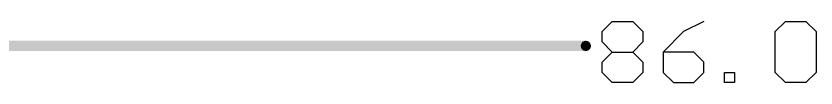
# Model space of a CAD drawing. Header units: millimetres. Extents: x -0.28 to 4.38, y -0.01 to 4.88.
# Drawn here: x 0.97 to 1.755, y 4.819 to 4.879 of the extents above; entities that cross this region are included whole.
import ezdxf

# ---------------------------------------------------------------- set-up
doc = ezdxf.new("R2010")
doc.units = ezdxf.units.MM
doc.header["$MEASUREMENT"] = 0
doc.layers.add('TopLayer', color=1, linetype='Continuous')

msp = doc.modelspace()

# ---------------------------------------------------------------- linework, layer by layer
at = {"layer": 'TopLayer'}
for p, q in [((1.54538, 4.86899), (1.55537, 4.87899)), ((1.55537, 4.87899), (1.57537, 4.87899)), ((1.57537, 4.87899), (1.58536, 4.86899)), ((1.64534, 4.87899), (1.62535, 4.86899)), ((1.71532, 4.86899), (1.72532, 4.87899)), ((1.72532, 4.87899), (1.74531, 4.87899)), ((1.74531, 4.87899), (1.75531, 4.86899)), ((1.54538, 4.859), (1.54538, 4.86899)), ((1.58536, 4.86899), (1.58536, 4.859)), ((1.62535, 4.86899), (1.60536, 4.849)), ((1.71532, 4.82901), (1.71532, 4.86899)), ((1.75531, 4.86899), (1.75531, 4.82901)), ((1.55537, 4.849), (1.54538, 4.859)), ((1.58536, 4.859), (1.57537, 4.849)), ((1.54538, 4.839), (1.55537, 4.849)), ((1.55537, 4.849), (1.57537, 4.849)), ((1.57537, 4.849), (1.58536, 4.839)), ((1.60536, 4.849), (1.60536, 4.82901)), ((1.63535, 4.849), (1.60536, 4.849)), ((1.64534, 4.839), (1.63535, 4.849)), ((1.54538, 4.82901), (1.54538, 4.839)), ((1.58536, 4.839), (1.58536, 4.82901)), ((1.64534, 4.82901), (1.64534, 4.839)), ((1.55537, 4.81901), (1.54538, 4.82901)), ((1.58536, 4.82901), (1.57537, 4.81901)), ((1.60536, 4.82901), (1.61535, 4.81901)), ((1.63535, 4.81901), (1.64534, 4.82901)), ((1.66534, 4.81901), (1.66534, 4.82901)), ((1.66534, 4.82901), (1.67533, 4.82901)), ((1.67533, 4.82901), (1.67533, 4.81901)), ((1.72532, 4.81901), (1.71532, 4.82901)), ((1.75531, 4.82901), (1.74531, 4.81901)), ((1.57537, 4.81901), (1.55537, 4.81901)), ((1.61535, 4.81901), (1.63535, 4.81901)), ((1.67533, 4.81901), (1.66534, 4.81901)), ((1.74531, 4.81901), (1.72532, 4.81901))]:
    msp.add_line(p, q, dxfattribs=at)
at = {"layer": 'TopLayer', "const_width": 0.01}
msp.add_lwpolyline([(0.00342, 4.855), (1.52938, 4.855)], dxfattribs=at)
at = {"layer": 'TopLayer', "const_width": 0.005}
msp.add_lwpolyline([(1.52688, 4.855, 1), (1.53188, 4.855, 1)], format="xyb", close=True, dxfattribs=at)

doc.saveas('drawing.dxf')
